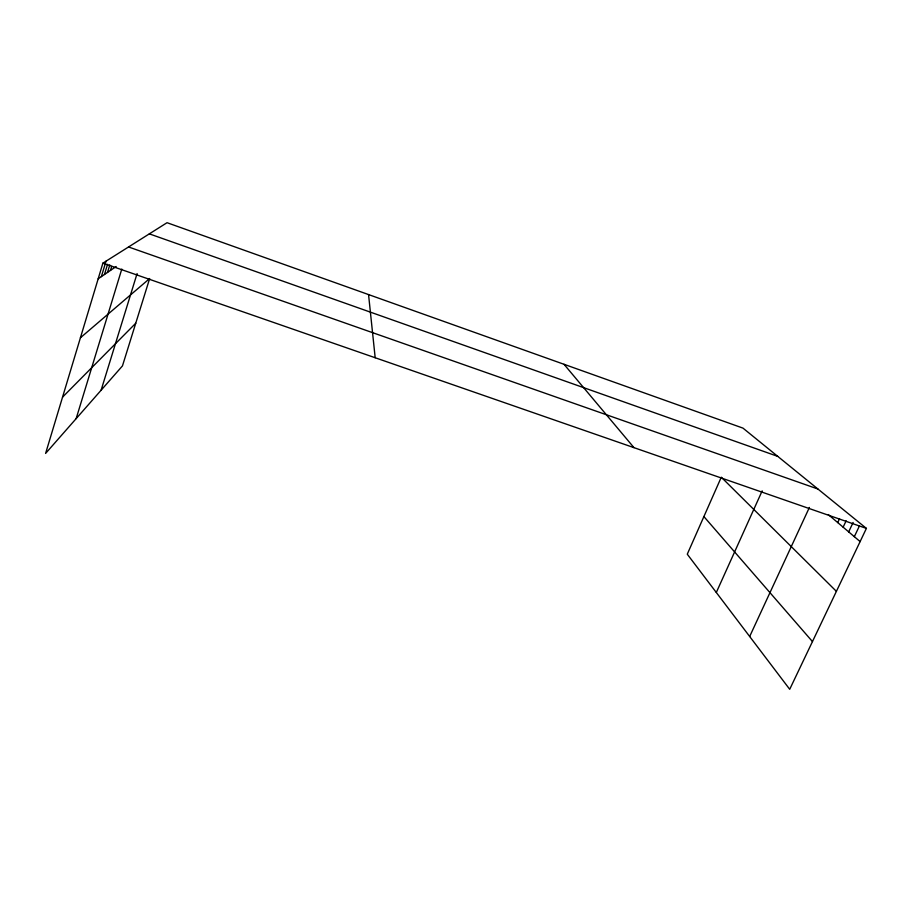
<?xml version="1.0" encoding="UTF-8"?>
<svg xmlns="http://www.w3.org/2000/svg" width="912" height="912" viewBox="0 0 912 912"><rect width="100%" height="100%" fill="white"/><g stroke="black" fill="none" stroke-linecap="round" stroke-linejoin="round"><path stroke-width="1.37" d="M836.395 591.352L721.289 477.204L687.272 554.2L789.712 689.301L866.4 528.401L742.972 428.116L167.033 222.699L102.896 263.146L45.6 453.424L122.459 365.906L149.659 278.536L80.416 337.782M101.369 276.61L106.031 261.163M104.481 274.489L107.559 264.32M107.513 272.426L109.793 264.89M110.477 270.408L111.709 266.35M76.152 418.631L121.798 269.063M101.107 390.211L137.096 273.566M716.308 592.481L762.17 490.861M749.675 636.496L809.4 507.425M837.729 522.576L839.507 518.791M843.144 527.17L846.154 520.786M848.673 531.867L853.119 522.485M854.327 536.666L859.4 526.007M62.54 397.142L135.74 323.247M98.188 278.787L116.189 266.521M102.896 263.146L866.4 528.401M128.535 246.97L817.916 489.014M149.34 233.86L777.742 456.376M828.29 514.573L860.119 541.58M703.893 516.58L812.455 641.569M564.026 364.298L633.977 447.655M368.551 294.576L375.185 357.743"/></g></svg>
